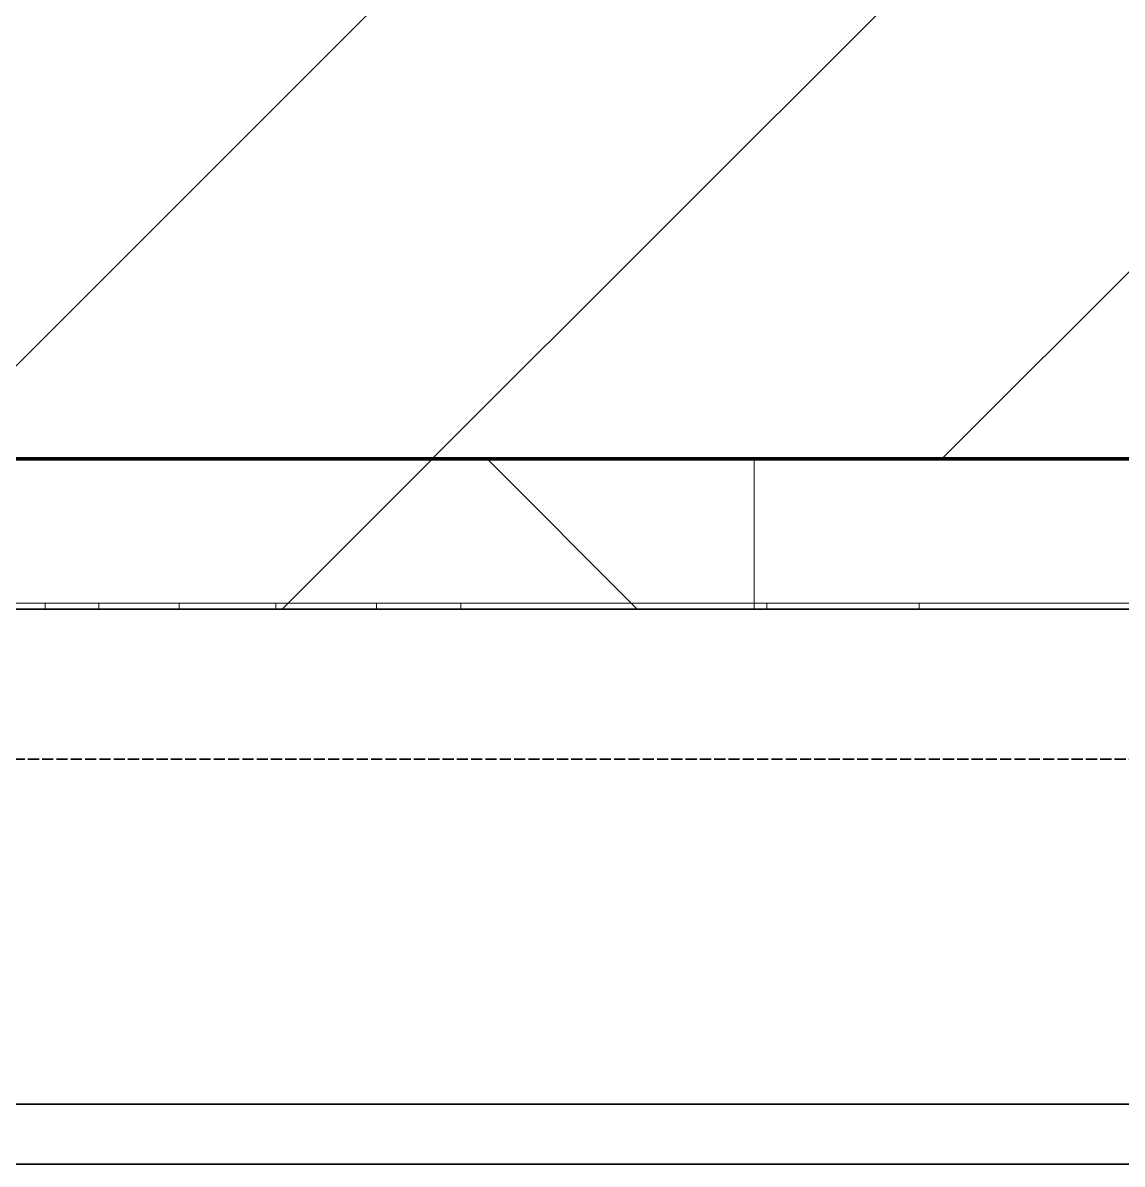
# Model space of a CAD drawing. Header units: millimetres. Extents: x -920231 to -841213, y -17301 to 22361.
# Drawn here: x -868826 to -868459.8, y 9302 to 9682.4 of the extents above; entities that cross this region are included whole.
import ezdxf

# ---------------------------------------------------------------- set-up
doc = ezdxf.new("R2010")
doc.units = ezdxf.units.MM
doc.linetypes.add('- SOM Dash 1_8_', pattern=[4.7625, 3.175, -1.5875])
for name, color, linetype, lineweight in [('A-GLAZ-CURT', 2, 'Continuous', 9), ('A-WALL', 5, 'Continuous', 35), ('A-WALL-FNSH', 2, 'Continuous', 35), ('A-WALL-PATT', 1, 'Continuous', 35), ('I-WALL-E', 2, 'Continuous', 35)]:
    doc.layers.add(name, color=color, linetype=linetype, lineweight=lineweight)

# ---------------------------------------------------------------- blocks, each defined once
blk = doc.blocks.new('PPLS-PP19_Custom Tile Pattern - Custom Tile Pattern-V51-4230-01 ENLARGED MULTI-PURPOSE LEVEL - REFLECTED CEILING PLAN - SHEET 1')
at = {"layer": 'A-GLAZ-CURT'}
for p, q in [((170.29, 0), (245.04, 0)), ((195.99, 0), (213.31, 0)), ((213.31, 0), (195.99, 0)), ((230.06, 0), (300, 0)), ((245.04, 0), (245.04, -2)), ((295.8, 0), (300, 0)), ((295.8, -2), (295.8, 0)), ((300, 0), (300, -2)), ((-300, -2), (300, -2)), ((245.04, -2), (170.29, -2)), ((300, -2), (295.8, -2)), ((300, -2), (300, -50)), ((300, -50), (-300, -50))]:
    blk.add_line(p, q, dxfattribs=at)
for points, knots in [([(111.57, 0), (114.19, 0), (122.07, 0), (139.94, 0), (163.31, 0), (185.23, 0), (193.62, 0), (194.69, 0), (194.79, 0)], [-1988.411763, -1988.411763, -1988.411763, -1988.411763, -1843.028543, -1530.39897, -1095.004608, -529.74427, -295.064701, -265.121568, -265.121568, -265.121568, -265.121568]), ([(193.8, 0), (193.33, 0), (190.11, 0), (183.13, 0), (171, 0), (161.95, 0), (161.28, 0), (158.35, 0), (157.85, 0), (157.77, 0)], [-11665.349007, -11665.349007, -11665.349007, -11665.349007, -11565.880756, -11105.624034, -10839.086983, -10768.332124, -10666.779182, -10580.760289, -10550.278881, -10550.278881, -10550.278881, -10550.278881]), ([(253.89, 0), (236.94, 0), (205.64, 0), (177.41, 0), (159.34, 0), (158.33, 0), (158.3, 0)], [-238.995951, -238.995951, -238.995951, -238.995951, -187.987675, -143.776725, -129.632772, -123.352749, -123.352749, -123.352749, -123.352749]), ([(159.07, 0), (159.13, 0), (160.84, 0), (165.21, 0), (174.15, 0), (185.98, 0), (208.82, 0), (219.42, 0), (230.06, 0)], [-115.643202, -115.643202, -115.643202, -115.643202, -114.681583, -87.660824, -65.295536, -41.623857, -24.459831, 0, 0, 0, 0]), ([(215.22, 0), (214.62, 0), (210.55, 0), (203.98, 0), (187.54, 0), (175.3, 0), (169.49, 0)], [-203.825446, -203.825446, -203.825446, -203.825446, -198.527383, -184.406837, -162.427601, -142.916156, -142.916156, -142.916156, -142.916156]), ([(172.07, 0), (177.66, 0), (187.87, 0), (201.08, 0), (207.47, 0), (213.96, 0), (215.11, 0)], [-255.364076, -255.364076, -255.364076, -255.364076, -237.955587, -223.92608, -215.862851, -208.75215, -208.75215, -208.75215, -208.75215]), ([(300, 0), (288.22, 0), (262, 0), (230.48, 0), (220, 0), (219.04, 0)], [-12528.858583, -12528.858583, -12528.858583, -12528.858583, -11905.454923, -11162.864862, -10859.773777, -10859.773777, -10859.773777, -10859.773777]), ([(219.84, 0), (220.8, 0), (227.72, 0), (240.28, 0), (245.04, 0)], [-10674.31991, -10674.31991, -10674.31991, -10674.31991, -10511.382485, -9932.504441, -9932.504441, -9932.504441, -9932.504441]), ([(300, 0), (286.53, 0), (271.54, 0), (256.54, 0), (255.03, 0)], [-285.253232, -285.253232, -285.253232, -285.253232, -244.693688, -240.14512, -240.14512, -240.14512, -240.14512]), ([(284.78, 0), (284.83, 0), (285.23, 0), (287.47, 0), (293.59, 0), (297.76, 0), (300, 0)], [-4096.535135, -4096.535135, -4096.535135, -4096.535135, -4053.389046, -3959.664717, -3862.421465, -3746.95702, -3746.95702, -3746.95702, -3746.95702]), ([(295.8, 0), (294.18, 0), (290.94, 0), (286.68, 0), (285.79, 0)], [-4679.165325, -4679.165325, -4679.165325, -4679.165325, -4358.271401, -4213.061173, -4213.061173, -4213.061173, -4213.061173])]:
    blk.add_open_spline(points, degree=3, knots=knots, dxfattribs=at)
blk.add_open_spline([(195.11, 0), (194.91, 0), (194.44, 0), (193.8, 0)], degree=3, dxfattribs=at)
blk = doc.blocks.new('PPLS-PP19_Custom Tile Pattern - Custom Tile Pattern-V52-4230-01 ENLARGED MULTI-PURPOSE LEVEL - REFLECTED CEILING PLAN - SHEET 1')
at = {"layer": 'A-GLAZ-CURT'}
for p, q in [((-300, 0), (-202.31, 0)), ((-300, -2), (-300, 0)), ((-293.07, 0), (-275.75, 0)), ((-275.75, 0), (-293.07, 0)), ((-222.32, 0), (-205, 0)), ((-205, 0), (-222.32, 0)), ((-202.31, 0), (-202.31, -2)), ((-174.21, 0), (-140.66, 0)), ((-174.21, -2), (-174.21, 0)), ((-140.66, 0), (-140.66, -2)), ((-108.4, 0), (-81.66, 0)), ((-108.4, -2), (-108.4, 0)), ((-81.66, 0), (-81.66, -2)), ((-63.81, 0), (-38.36, 0)), ((-63.81, -2), (-63.81, 0)), ((-300, -2), (300, -2)), ((-300, -50), (-300, -2)), ((-202.31, -2), (-300, -2)), ((-140.66, -2), (-174.21, -2)), ((-81.66, -2), (-108.4, -2)), ((-38.36, -2), (-63.81, -2)), ((300, -50), (-300, -50))]:
    blk.add_line(p, q, dxfattribs=at)
at = {"layer": 'A-GLAZ-CURT', "flags": 128}
for points in [[(-300, 0), (-291.7, 0), (-283.58, 0), (-275.62, 0), (-267.8, 0), (-260.12, 0), (-252.56, 0), (-245.12, 0), (-237.77, 0), (-230.5, 0), (-223.32, 0), (-216.2, 0), (-209.18, 0), (-202.31, 0)], [(-201.3, 0), (-206.74, 0), (-213.02, 0), (-219.49, 0), (-226.14, 0), (-232.95, 0), (-239.91, 0), (-247.01, 0), (-254.25, 0), (-261.61, 0), (-269.09, 0), (-276.68, 0), (-284.36, 0), (-292.14, 0), (-300, 0)], [(-174.21, 0), (-178.96, 0), (-183.97, 0), (-189.27, 0), (-194.85, 0), (-200.68, 0)]]:
    blk.add_lwpolyline(points, dxfattribs=at)
at = {"layer": 'A-GLAZ-CURT'}
for points, knots in [([(-300, 0), (-284.65, 0), (-236.57, 0), (-184.21, 0), (-151.15, 0), (-140.66, 0)], [-5323.127839, -5323.127839, -5323.127839, -5323.127839, -4502.809032, -2700.551212, -1671.606487, -1671.606487, -1671.606487, -1671.606487]), ([(-129.69, 0), (-131.39, 0), (-155.79, 0), (-202.69, 0), (-262.56, 0), (-294.48, 0), (-300, 0)], [-17288.334935, -17288.334935, -17288.334935, -17288.334935, -17136.203329, -15131.813646, -13729.592194, -13439.944408, -13439.944408, -13439.944408, -13439.944408]), ([(-201.97, 0), (-203.17, 0), (-215.17, 0), (-232.01, 0), (-255.22, 0), (-262.59, 0), (-264.9, 0), (-265.4, 0)], [-1461.041718, -1461.041718, -1461.041718, -1461.041718, -1400.429864, -858.079193, -543.655514, -208.940337, 0, 0, 0, 0]), ([(-258.6, 0), (-257.91, 0), (-254.26, 0), (-241.25, 0), (-225.99, 0), (-213.1, 0), (-205.94, 0), (-202.5, 0), (-202.15, 0)], [-5722.54675, -5722.54675, -5722.54675, -5722.54675, -5657.471696, -5413.335975, -5017.494783, -4832.723979, -4666.091899, -4647.168838, -4647.168838, -4647.168838, -4647.168838]), ([(-201.31, 0), (-208.4, 0), (-217.99, 0), (-231.26, 0), (-233.46, 0), (-234, 0)], [-1354.461656, -1354.461656, -1354.461656, -1354.461656, -978.033455, -846.069444, -682.911962, -682.911962, -682.911962, -682.911962]), ([(-233.49, 0), (-233.44, 0), (-232.38, 0), (-230.74, 0), (-225.3, 0), (-223.63, 0)], [-455.274641, -455.274641, -455.274641, -455.274641, -440.605512, -119.536984, 0, 0, 0, 0]), ([(-223.63, 0), (-219.39, 0), (-206.17, 0), (-188.58, 0), (-169.02, 0), (-152.12, 0), (-136.84, 0), (-127.33, 0), (-124.19, 0), (-123.43, 0), (-123.28, 0)], [-5463.295695, -5463.295695, -5463.295695, -5463.295695, -5161.076232, -4739.070012, -4465.409639, -4149.119819, -3839.893365, -3647.167523, -3488.92562, -3439.852845, -3439.852845, -3439.852845, -3439.852845]), ([(-201.3, 0), (-196.13, 0), (-185.21, 0), (-171.77, 0), (-158.7, 0), (-157.22, 0)], [-4631.850228, -4631.850228, -4631.850228, -4631.850228, -4349.945572, -4000.813434, -3840.635403, -3840.635403, -3840.635403, -3840.635403]), ([(-137.88, 0), (-140.56, 0), (-147.66, 0), (-147.69, 0), (-158.72, 0), (-174.02, 0), (-184.6, 0), (-195.67, 0), (-201.3, 0)], [-3187.727384, -3187.727384, -3187.727384, -3187.727384, -2919.378265, -2477.344047, -2237.412286, -2029.680487, -1755.085331, -1472.212229, -1472.212229, -1472.212229, -1472.212229]), ([(-133.82, 0), (-135.51, 0), (-137.8, 0), (-149.31, 0), (-162.01, 0), (-177.91, 0), (-192.1, 0), (-199.59, 0), (-200.66, 0)], [-2731.647847, -2731.647847, -2731.647847, -2731.647847, -2418.507304, -2308.929706, -2113.765672, -1763.376603, -1422.553702, -1365.823924, -1365.823924, -1365.823924, -1365.823924]), ([(-152.35, 0), (-151.03, 0), (-147.71, 0), (-143.57, 0), (-138.62, 0)], [-3494.978217, -3494.978217, -3494.978217, -3494.978217, -3371.022232, -3227.460399, -3227.460399, -3227.460399, -3227.460399]), ([(-118.78, 0), (-121.86, 0), (-126.28, 0), (-136.96, 0), (-147.46, 0), (-150.03, 0), (-150.57, 0)], [-5938.474035, -5938.474035, -5938.474035, -5938.474035, -5700.061948, -5508.838257, -5298.784692, -5196.16478, -5196.16478, -5196.16478, -5196.16478]), ([(-150.34, 0), (-150.07, 0), (-147.75, 0), (-142.6, 0), (-127.26, 0), (-107.3, 0), (-90.42, 0), (-75.26, 0), (-68.41, 0), (-65.12, 0), (-63.63, 0)], [-4948.728362, -4948.728362, -4948.728362, -4948.728362, -4883.323924, -4440.880425, -4054.690705, -3793.097032, -3402.597032, -3144.956779, -3050.982048, -2969.237017, -2969.237017, -2969.237017, -2969.237017]), ([(-129.46, 0), (-132.72, 0), (-139.6, 0), (-147.74, 0), (-149.07, 0)], [-6621.174051, -6621.174051, -6621.174051, -6621.174051, -6449.282163, -6277.220794, -6277.220794, -6277.220794, -6277.220794]), ([(-148.23, 0), (-146.94, 0), (-140.15, 0), (-137.28, 0), (-133.93, 0), (-128.78, 0), (-126.5, 0)], [-6162.058746, -6162.058746, -6162.058746, -6162.058746, -6017.569127, -5560.701257, -5364.112219, -5231.017328, -5231.017328, -5231.017328, -5231.017328]), ([(-129.48, 0), (-132.37, 0), (-139.79, 0), (-146.11, 0), (-146.95, 0)], [-896.856817, -896.856817, -896.856817, -896.856817, -741.901385, -489.130243, -489.130243, -489.130243, -489.130243]), ([(-146.69, 0), (-146.59, 0), (-145.49, 0), (-135.69, 0), (-128.29, 0), (-125.15, 0)], [-420.34245, -420.34245, -420.34245, -420.34245, -406.956646, -290.263673, 0, 0, 0, 0]), ([(-134.24, 0), (-133.42, 0), (-132.03, 0), (-129.63, 0), (-129.56, 0)], [-7671.276312, -7671.276312, -7671.276312, -7671.276312, -7293.749979, -7283.317745, -7283.317745, -7283.317745, -7283.317745]), ([(-127.41, 0), (-131.63, 0), (-133.13, 0), (-134.06, 0), (-134.11, 0)], [-8540.990293, -8540.990293, -8540.990293, -8540.990293, -8266.114998, -8251.085632, -8251.085632, -8251.085632, -8251.085632]), ([(-120.13, 0), (-120.14, 0), (-120.24, 0), (-121.3, 0), (-129.25, 0), (-133.82, 0)], [-2933.992132, -2933.992132, -2933.992132, -2933.992132, -2920.575025, -2840.280255, -2731.647847, -2731.647847, -2731.647847, -2731.647847]), ([(-26.75, 0), (-27.82, 0), (-36.18, 0), (-53.55, 0), (-78.2, 0), (-107.38, 0), (-122.04, 0), (-129.19, 0)], [-8718.362214, -8718.362214, -8718.362214, -8718.362214, -8532.293389, -8073.216054, -7508.296369, -7004.680444, -6625.955282, -6625.955282, -6625.955282, -6625.955282]), ([(-86.16, 0), (-91.37, 0), (-104.13, 0), (-119.32, 0), (-128.05, 0), (-128.7, 0)], [-1681.3698, -1681.3698, -1681.3698, -1681.3698, -1374.161226, -945.742622, -910.741975, -910.741975, -910.741975, -910.741975]), ([(-128.64, 0), (-125.92, 0), (-116.41, 0), (-95.54, 0), (-84.96, 0), (-81.66, 0)], [-7236.419321, -7236.419321, -7236.419321, -7236.419321, -6839.55839, -6236.997189, -5931.848349, -5931.848349, -5931.848349, -5931.848349]), ([(-113.44, 0), (-113.46, 0), (-114.06, 0), (-119.73, 0), (-125.43, 0), (-127.03, 0), (-127.41, 0)], [-323.250712, -323.250712, -323.250712, -323.250712, -282.672656, -98.539552, -24.539552, 0, 0, 0, 0]), ([(-126.5, 0), (-122.44, 0), (-108.71, 0), (-86.68, 0), (-66.49, 0), (-59.11, 0), (-57.65, 0)], [-5231.017328, -5231.017328, -5231.017328, -5231.017328, -4994.692869, -4542.524482, -4008.285538, -3861.05293, -3861.05293, -3861.05293, -3861.05293]), ([(-125.15, 0), (-124.93, 0), (-121.96, 0), (-113.01, 0), (-98.9, 0), (-85.29, 0), (-71.67, 0), (-65.93, 0), (-65.07, 0)], [-3362.7396, -3362.7396, -3362.7396, -3362.7396, -3342.215224, -3074.362186, -2902.289527, -2605.247022, -2322.099534, -2241.8264, -2241.8264, -2241.8264, -2241.8264]), ([(-122.08, 0), (-122.01, 0), (-121.69, 0), (-121.2, 0), (-120.88, 0)], [-3136.336417, -3136.336417, -3136.336417, -3136.336417, -3110.304437, -3035.164275, -3035.164275, -3035.164275, -3035.164275]), ([(-58.72, 0), (-59.58, 0), (-65.71, 0), (-81.23, 0), (-99.51, 0), (-114.02, 0), (-117.28, 0), (-118.78, 0)], [-1113.463882, -1113.463882, -1113.463882, -1113.463882, -1060.00838, -740.068933, -229.489605, -116.330425, 0, 0, 0, 0]), ([(-117.69, 0), (-117.06, 0), (-114.75, 0), (-113.43, 0), (-113.43, 0)], [-808.126779, -808.126779, -808.126779, -808.126779, -394.672656, -330.797262, -330.797262, -330.797262, -330.797262]), ([(-63.81, 0), (-70.01, 0), (-86.35, 0), (-107.8, 0), (-116.79, 0), (-117.66, 0)], [-2747.631049, -2747.631049, -2747.631049, -2747.631049, -2193.204658, -1433.981041, -969.752135, -969.752135, -969.752135, -969.752135]), ([(-115.82, 0), (-114.96, 0), (-110.41, 0), (-96.78, 0), (-71.33, 0), (-42.53, 0), (-12.78, 0), (4.23, 0), (9.64, 0), (10.14, 0), (10.18, 0)], [-5724.064692, -5724.064692, -5724.064692, -5724.064692, -5430.283136, -5103.229623, -4799.173296, -4065.652676, -3589.737505, -3285.047089, -3066.359526, -3044.715262, -3044.715262, -3044.715262, -3044.715262]), ([(-58.02, 0), (-62.73, 0), (-75.69, 0), (-94, 0), (-112.01, 0), (-114.94, 0), (-115.63, 0)], [-1461.463326, -1461.463326, -1461.463326, -1461.463326, -1208.454564, -789.402658, -501.969187, -243.577221, -243.577221, -243.577221, -243.577221]), ([(-63.96, 0), (-64.13, 0), (-72.5, 0), (-80.63, 0), (-86.16, 0)], [-2171.769325, -2171.769325, -2171.769325, -2171.769325, -2007.031671, -1681.3698, -1681.3698, -1681.3698, -1681.3698]), ([(-29.03, 0), (-33.97, 0), (-43.74, 0), (-56.37, 0), (-71.66, 0), (-77.83, 0), (-82.66, 0), (-83.28, 0), (-83.28, 0)], [-2680.714891, -2680.714891, -2680.714891, -2680.714891, -2413.671296, -2161.752162, -2006.592567, -1646.621388, -1424.436217, -1393.971743, -1393.971743, -1393.971743, -1393.971743]), ([(-83.28, 0), (-83.28, 0), (-82.91, 0), (-76.14, 0), (-67.2, 0), (-60.66, 0), (-57.62, 0)], [-1393.4169, -1393.4169, -1393.4169, -1393.4169, -1353.722004, -1274.333717, -1073.56893, -877.017063, -877.017063, -877.017063, -877.017063]), ([(-57.67, 0), (-62.05, 0), (-65.62, 0), (-66.28, 0), (-66.31, 0)], [-2849.959561, -2849.959561, -2849.959561, -2849.959561, -2542.574734, -2526.906796, -2526.906796, -2526.906796, -2526.906796]), ([(-65.47, 0), (-65.27, 0), (-62.78, 0), (-55.26, 0), (-43.47, 0), (-38.36, 0)], [-2362.748727, -2362.748727, -2362.748727, -2362.748727, -2315.303971, -1809.437387, -1213.642243, -1213.642243, -1213.642243, -1213.642243]), ([(-63.63, 0), (-61.49, 0), (-59.33, 0), (-57.93, 0), (-57.86, 0)], [-2969.237017, -2969.237017, -2969.237017, -2969.237017, -2851.217951, -2845.518808, -2845.518808, -2845.518808, -2845.518808]), ([(9.32, 0), (9.08, 0), (7.65, 0), (2.57, 0), (-12.23, 0), (-25.64, 0), (-40, 0), (-51.66, 0), (-57.71, 0)], [-2922.926651, -2922.926651, -2922.926651, -2922.926651, -2882.788014, -2720.818881, -2518.50168, -2125.455881, -1792.521578, -1466.981642, -1466.981642, -1466.981642, -1466.981642]), ([(-57.64, 0), (-55.94, 0), (-53.15, 0), (-48.53, 0), (-30.79, 0), (-18.03, 0), (5.2, 0), (11.43, 0), (13.33, 0)], [-3860.98898, -3860.98898, -3860.98898, -3860.98898, -3689.699207, -3546.54457, -3315.260113, -2864.387349, -2439.246196, -2241.864569, -2241.864569, -2241.864569, -2241.864569]), ([(-57.61, 0), (-56.53, 0), (-54.21, 0), (-45.2, 0), (-40.79, 0), (-40.46, 0), (-40.44, 0)], [-2837.821394, -2837.821394, -2837.821394, -2837.821394, -2734.127174, -2474.780881, -2410.990208, -2350.645972, -2350.645972, -2350.645972, -2350.645972]), ([(-36.33, 0), (-36.43, 0), (-37.27, 0), (-45.02, 0), (-46.01, 0), (-53.36, 0), (-57.58, 0)], [-1855.773136, -1855.773136, -1855.773136, -1855.773136, -1810.870157, -1672.078046, -1405.135169, -1137.374201, -1137.374201, -1137.374201, -1137.374201]), ([(31.18, 0), (25.97, 0), (11.99, 0), (-16.92, 0), (-41.74, 0), (-55.64, 0), (-57.45, 0)], [-4496.803627, -4496.803627, -4496.803627, -4496.803627, -4222.080604, -3745.412743, -2981.410125, -2855.222935, -2855.222935, -2855.222935, -2855.222935]), ([(-56.73, 0), (-53.59, 0), (-45.6, 0), (-36.49, 0), (-33.57, 0), (-29.94, 0), (-28.57, 0)], [-857.828765, -857.828765, -857.828765, -857.828765, -651.549973, -296.515819, -83.513472, 0, 0, 0, 0])]:
    blk.add_open_spline(points, degree=3, knots=knots, dxfattribs=at)
blk.add_open_spline([(-108.4, 0), (-114.98, 0), (-122.02, 0), (-129.47, 0)], degree=3, dxfattribs=at)

msp = doc.modelspace()

# ---------------------------------------------------------------- hatches: boundary and pattern name
at = {"layer": 'A-WALL-PATT', "lineweight": 9}
h = msp.add_hatch(dxfattribs=at)
h.set_pattern_fill('FP_2', color=256, style=0, pattern_type=2)
h.set_pattern_definition([(45, (0, 0), (-84.852814, 84.852814), [])])
h.paths.add_polyline_path([(-863509.24, 9537.02), (-863196.84, 9537.02), (-863196.84, 9737.02), (-871007.37, 9737.02), (-871007.37, 9537.02), (-865807.83, 9537.02)])
h = msp.add_hatch(dxfattribs=at)
h.set_pattern_fill('FP_3', color=256, style=0, pattern_type=2)
h.set_pattern_definition([(45, (0, 0), (-212.13203, 212.13203), []), (135, (0, 0), (-212.13203, -212.13203), [])])
h.paths.add_polyline_path([(-863021.5, 9487.02), (-863021.5, 9535.52), (-863171.5, 9535.52), (-863171.5, 9537.02), (-870957.37, 9537.02), (-870957.37, 9487.02), (-863509.24, 9487.02)])

# ---------------------------------------------------------------- linework, layer by layer
at = {"layer": 'A-WALL', "color": 7, "lineweight": 70}
for p, q in [((-863196.84, 9537.02), (-870957.37, 9537.02)), ((-870957.37, 9537.02), (-863196.84, 9537.02))]:
    msp.add_line(p, q, dxfattribs=at)
at = {"layer": 'A-WALL-FNSH', "color": 250}
msp.add_line((-863021.5, 9487.02), (-870957.37, 9487.02), dxfattribs=at)
at = {"layer": 'I-WALL-E', "color": 55, "linetype": '- SOM Dash 1_8_'}
for p, q in [((-861210.65, 9437.02), (-870957.37, 9437.02)), ((-870957.37, 9437.02), (-863514.72, 9437.02))]:
    msp.add_line(p, q, dxfattribs=at)
at = {"layer": 'I-WALL-E'}
for p, q in [((-856727.37, 9322.02), (-870957.37, 9322.02)), ((-870957.37, 9322.02), (-856727.37, 9322.02)), ((-856727.37, 9302.02), (-870957.37, 9302.02)), ((-870957.37, 9302.02), (-856727.37, 9302.02))]:
    msp.add_line(p, q, dxfattribs=at)

# ---------------------------------------------------------------- block references
at = {"layer": 'A-GLAZ-CURT', "rotation": 180}
for name, p in [('PPLS-PP19_Custom Tile Pattern - Custom Tile Pattern-V52-4230-01 ENLARGED MULTI-PURPOSE LEVEL - REFLECTED CEILING PLAN - SHEET 1', (-868882.37, 9487.02)), ('PPLS-PP19_Custom Tile Pattern - Custom Tile Pattern-V51-4230-01 ENLARGED MULTI-PURPOSE LEVEL - REFLECTED CEILING PLAN - SHEET 1', (-868282.37, 9487.02))]:
    msp.add_blockref(name, p, dxfattribs=at)

doc.saveas('drawing.dxf')
